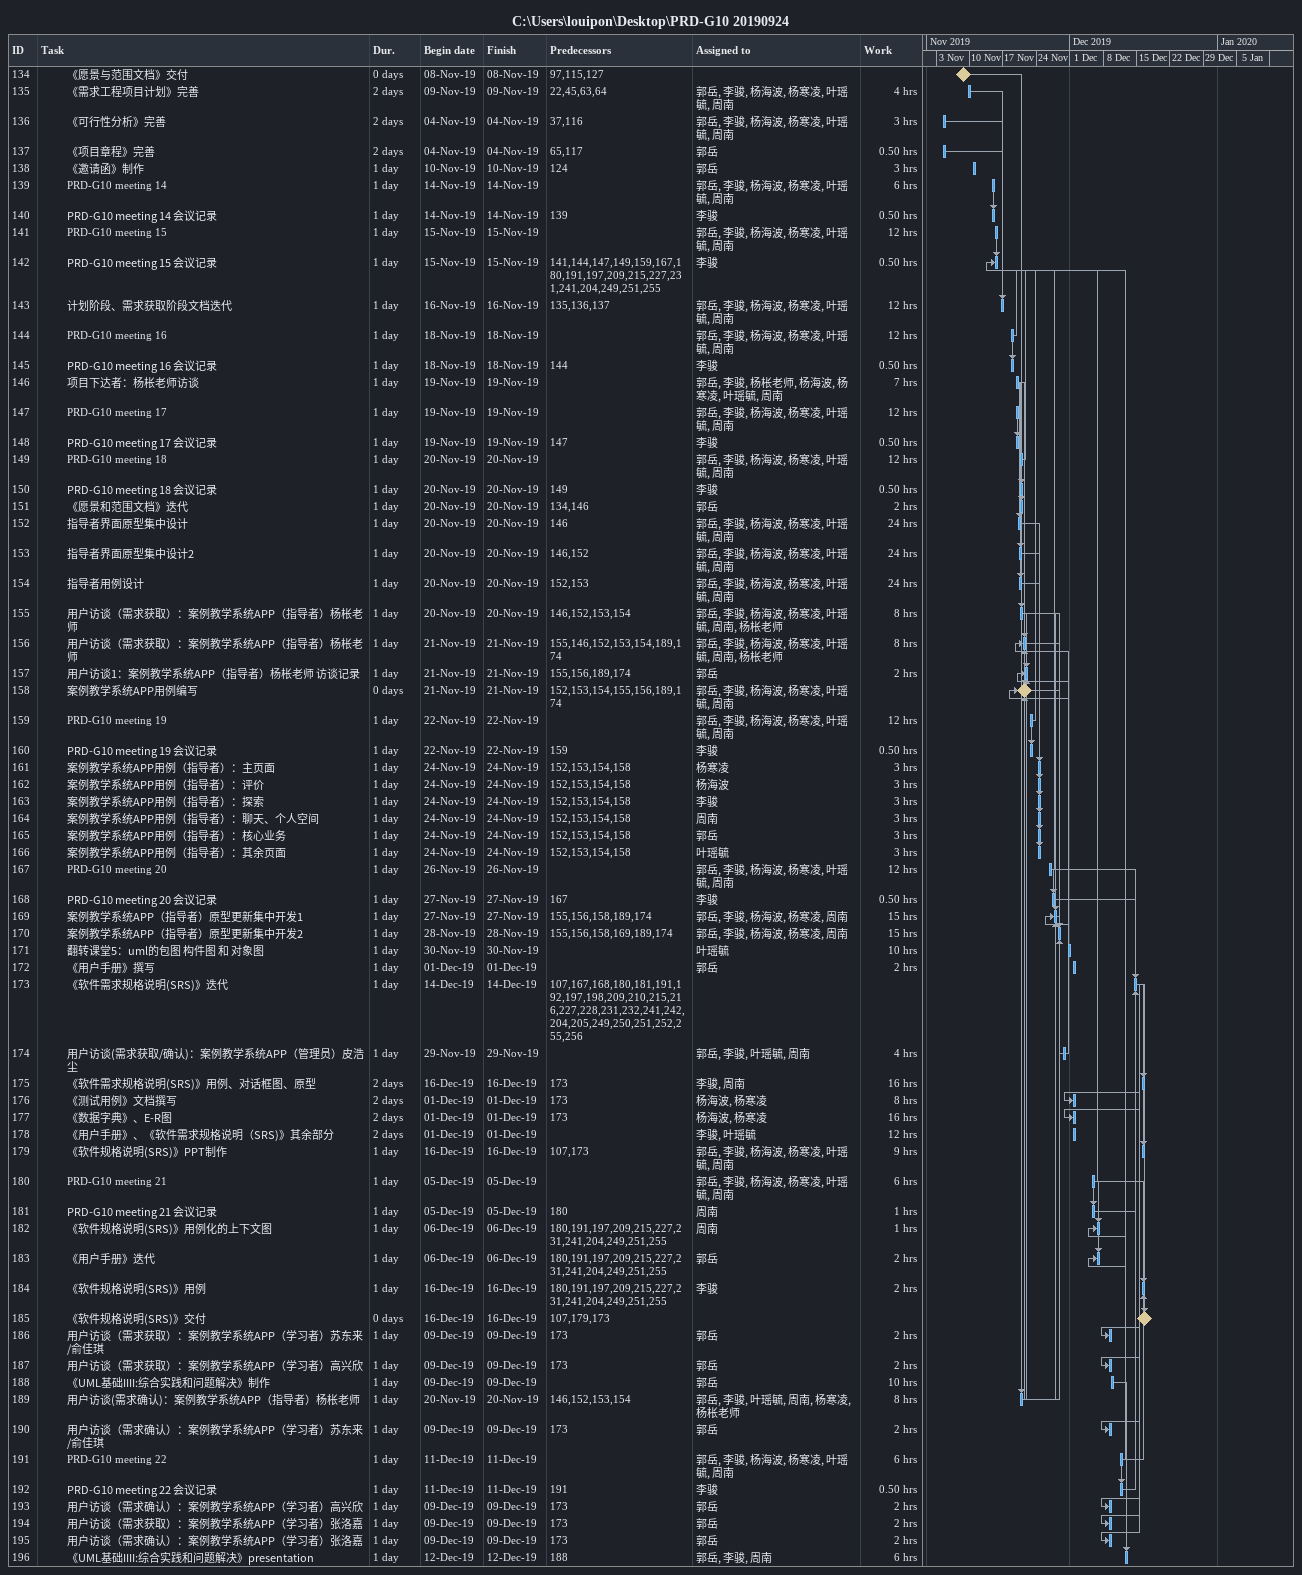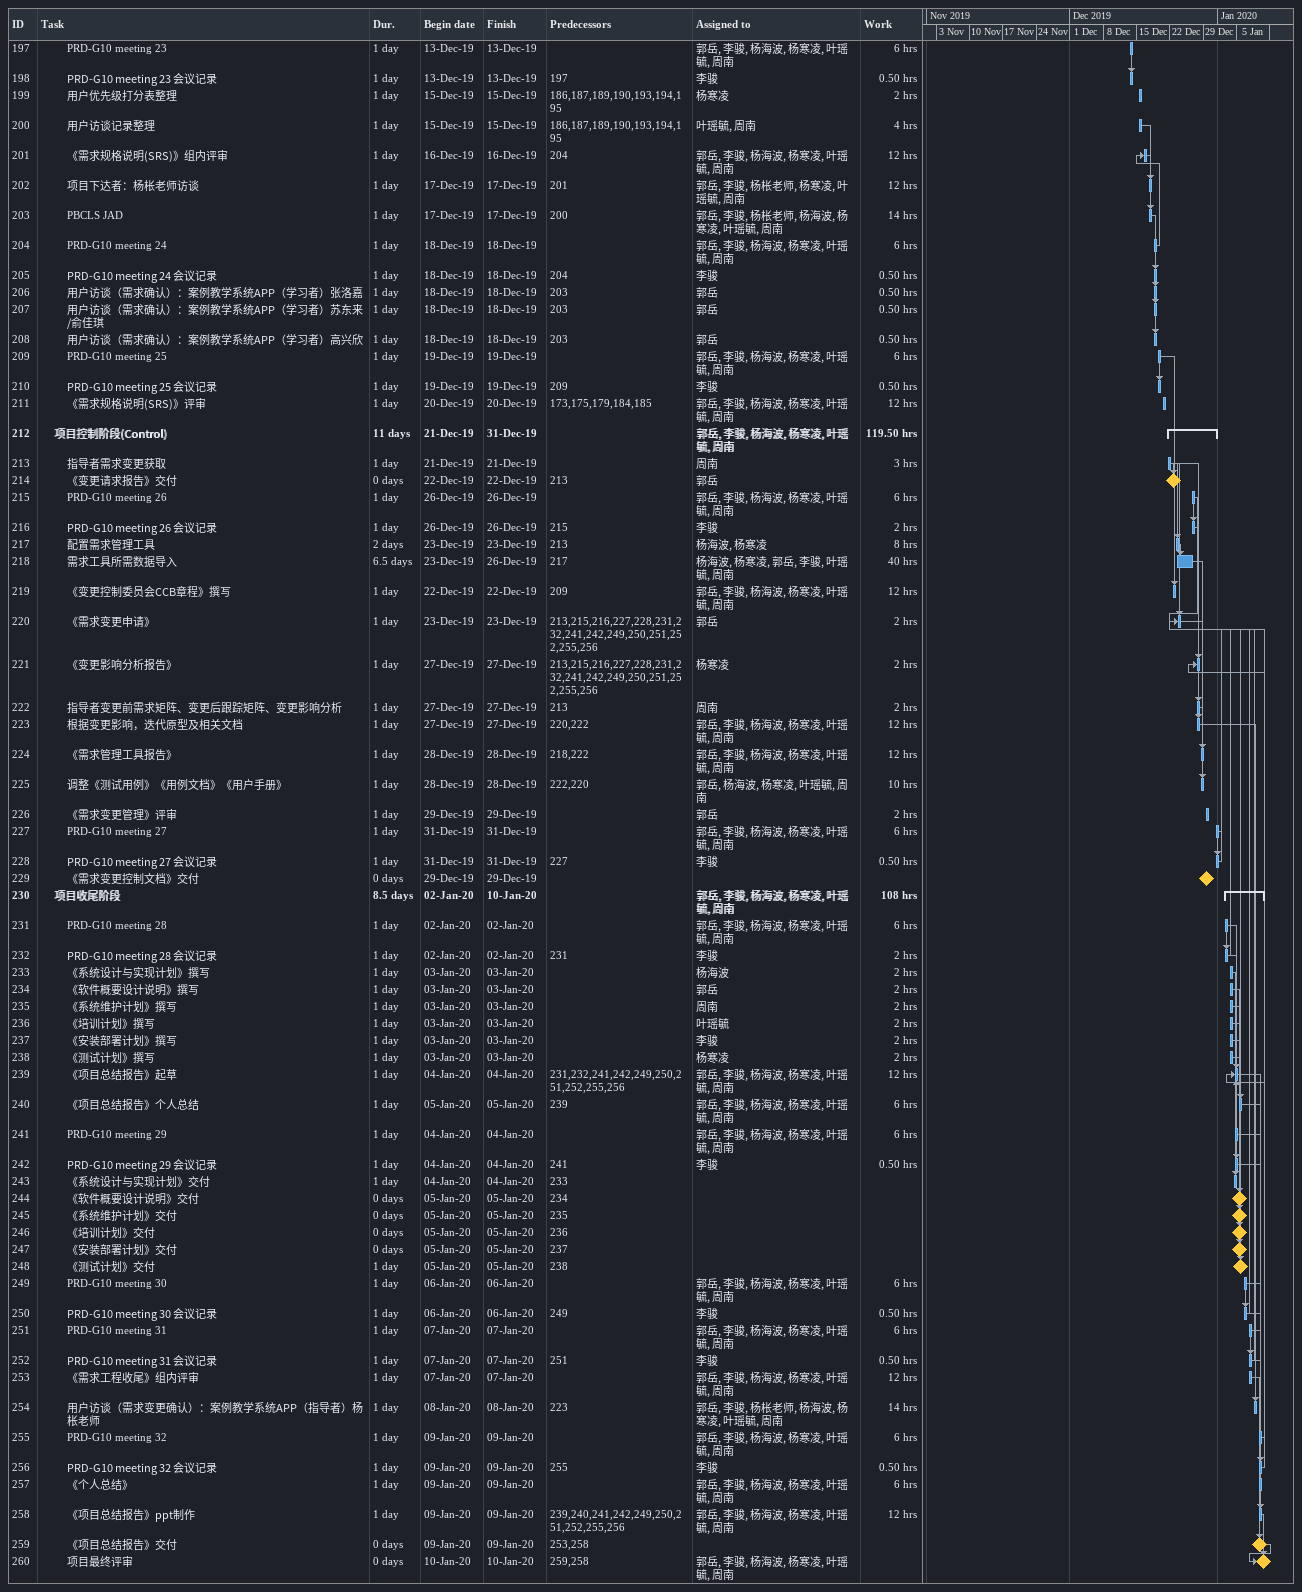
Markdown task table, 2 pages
C:\Users\louipon\Desktop\PRD-G10 20190924

| ID | Level | Task | Duration | Start | Finish | Predecessors | Resources | Work (h) |
|---|---|---|---|---|---|---|---|---|
| 134 | 3 | 《愿景与范围文档》交付 | 0d | 2019-11-08 | 2019-11-08 | 97, 115, 127 |  |  |
| 135 | 3 | 《需求工程项目计划》完善 | 2d | 2019-11-09 | 2019-11-09 | 22, 45, 63, 64 | 郭岳, 李骏, 杨海波, 杨寒凌, 叶瑶毓, 周南 | 4 |
| 136 | 3 | 《可行性分析》完善 | 2d | 2019-11-04 | 2019-11-04 | 37, 116 | 郭岳, 李骏, 杨海波, 杨寒凌, 叶瑶毓, 周南 | 3 |
| 137 | 3 | 《项目章程》完善 | 2d | 2019-11-04 | 2019-11-04 | 65, 117 | 郭岳 | 0.50 |
| 138 | 3 | 《邀请函》制作 | 1d | 2019-11-10 | 2019-11-10 | 124 | 郭岳 | 3 |
| 139 | 3 | PRD-G10 meeting 14 | 1d | 2019-11-14 | 2019-11-14 |  | 郭岳, 李骏, 杨海波, 杨寒凌, 叶瑶毓, 周南 | 6 |
| 140 | 3 | PRD-G10 meeting 14 会议记录 | 1d | 2019-11-14 | 2019-11-14 | 139 | 李骏 | 0.50 |
| 141 | 3 | PRD-G10 meeting 15 | 1d | 2019-11-15 | 2019-11-15 |  | 郭岳, 李骏, 杨海波, 杨寒凌, 叶瑶毓, 周南 | 12 |
| 142 | 3 | PRD-G10 meeting 15 会议记录 | 1d | 2019-11-15 | 2019-11-15 | 141, 144, 147, 149, 159, 167, 180, 191, 197, 209, 215, 227, 231, 241, 204, 249, 251, 255 | 李骏 | 0.50 |
| 143 | 3 | 计划阶段、需求获取阶段文档迭代 | 1d | 2019-11-16 | 2019-11-16 | 135, 136, 137 | 郭岳, 李骏, 杨海波, 杨寒凌, 叶瑶毓, 周南 | 12 |
| 144 | 3 | PRD-G10 meeting 16 | 1d | 2019-11-18 | 2019-11-18 |  | 郭岳, 李骏, 杨海波, 杨寒凌, 叶瑶毓, 周南 | 12 |
| 145 | 3 | PRD-G10 meeting 16 会议记录 | 1d | 2019-11-18 | 2019-11-18 | 144 | 李骏 | 0.50 |
| 146 | 3 | 项目下达者：杨枨老师访谈 | 1d | 2019-11-19 | 2019-11-19 |  | 郭岳, 李骏, 杨枨老师, 杨海波, 杨寒凌, 叶瑶毓, 周南 | 7 |
| 147 | 3 | PRD-G10 meeting 17 | 1d | 2019-11-19 | 2019-11-19 |  | 郭岳, 李骏, 杨海波, 杨寒凌, 叶瑶毓, 周南 | 12 |
| 148 | 3 | PRD-G10 meeting 17 会议记录 | 1d | 2019-11-19 | 2019-11-19 | 147 | 李骏 | 0.50 |
| 149 | 3 | PRD-G10 meeting 18 | 1d | 2019-11-20 | 2019-11-20 |  | 郭岳, 李骏, 杨海波, 杨寒凌, 叶瑶毓, 周南 | 12 |
| 150 | 3 | PRD-G10 meeting 18 会议记录 | 1d | 2019-11-20 | 2019-11-20 | 149 | 李骏 | 0.50 |
| 151 | 3 | 《愿景和范围文档》迭代 | 1d | 2019-11-20 | 2019-11-20 | 134, 146 | 郭岳 | 2 |
| 152 | 3 | 指导者界面原型集中设计 | 1d | 2019-11-20 | 2019-11-20 | 146 | 郭岳, 李骏, 杨海波, 杨寒凌, 叶瑶毓, 周南 | 24 |
| 153 | 3 | 指导者界面原型集中设计2 | 1d | 2019-11-20 | 2019-11-20 | 146, 152 | 郭岳, 李骏, 杨海波, 杨寒凌, 叶瑶毓, 周南 | 24 |
| 154 | 3 | 指导者用例设计 | 1d | 2019-11-20 | 2019-11-20 | 152, 153 | 郭岳, 李骏, 杨海波, 杨寒凌, 叶瑶毓, 周南 | 24 |
| 155 | 3 | 用户访谈（需求获取）：案例教学系统APP（指导者）杨枨老师 | 1d | 2019-11-20 | 2019-11-20 | 146, 152, 153, 154 | 郭岳, 李骏, 杨海波, 杨寒凌, 叶瑶毓, 周南, 杨枨老师 | 8 |
| 156 | 3 | 用户访谈（需求获取）：案例教学系统APP（指导者）杨枨老师 | 1d | 2019-11-21 | 2019-11-21 | 155, 146, 152, 153, 154, 189, 174 | 郭岳, 李骏, 杨海波, 杨寒凌, 叶瑶毓, 周南, 杨枨老师 | 8 |
| 157 | 3 | 用户访谈1：案例教学系统APP（指导者）杨枨老师 访谈记录 | 1d | 2019-11-21 | 2019-11-21 | 155, 156, 189, 174 | 郭岳 | 2 |
| 158 | 3 | 案例教学系统APP用例编写 | 0d | 2019-11-21 | 2019-11-21 | 152, 153, 154, 155, 156, 189, 174 | 郭岳, 李骏, 杨海波, 杨寒凌, 叶瑶毓, 周南 |  |
| 159 | 3 | PRD-G10 meeting 19 | 1d | 2019-11-22 | 2019-11-22 |  | 郭岳, 李骏, 杨海波, 杨寒凌, 叶瑶毓, 周南 | 12 |
| 160 | 3 | PRD-G10 meeting 19 会议记录 | 1d | 2019-11-22 | 2019-11-22 | 159 | 李骏 | 0.50 |
| 161 | 3 | 案例教学系统APP用例（指导者）：主页面 | 1d | 2019-11-24 | 2019-11-24 | 152, 153, 154, 158 | 杨寒凌 | 3 |
| 162 | 3 | 案例教学系统APP用例（指导者）：评价 | 1d | 2019-11-24 | 2019-11-24 | 152, 153, 154, 158 | 杨海波 | 3 |
| 163 | 3 | 案例教学系统APP用例（指导者）：探索 | 1d | 2019-11-24 | 2019-11-24 | 152, 153, 154, 158 | 李骏 | 3 |
| 164 | 3 | 案例教学系统APP用例（指导者）：聊天、个人空间 | 1d | 2019-11-24 | 2019-11-24 | 152, 153, 154, 158 | 周南 | 3 |
| 165 | 3 | 案例教学系统APP用例（指导者）：核心业务 | 1d | 2019-11-24 | 2019-11-24 | 152, 153, 154, 158 | 郭岳 | 3 |
| 166 | 3 | 案例教学系统APP用例（指导者）：其余页面 | 1d | 2019-11-24 | 2019-11-24 | 152, 153, 154, 158 | 叶瑶毓 | 3 |
| 167 | 3 | PRD-G10 meeting 20 | 1d | 2019-11-26 | 2019-11-26 |  | 郭岳, 李骏, 杨海波, 杨寒凌, 叶瑶毓, 周南 | 12 |
| 168 | 3 | PRD-G10 meeting 20 会议记录 | 1d | 2019-11-27 | 2019-11-27 | 167 | 李骏 | 0.50 |
| 169 | 3 | 案例教学系统APP（指导者）原型更新集中开发1 | 1d | 2019-11-27 | 2019-11-27 | 155, 156, 158, 189, 174 | 郭岳, 李骏, 杨海波, 杨寒凌, 周南 | 15 |
| 170 | 3 | 案例教学系统APP（指导者）原型更新集中开发2 | 1d | 2019-11-28 | 2019-11-28 | 155, 156, 158, 169, 189, 174 | 郭岳, 李骏, 杨海波, 杨寒凌, 周南 | 15 |
| 171 | 3 | 翻转课堂5：uml的包图 构件图 和 对象图 | 1d | 2019-11-30 | 2019-11-30 |  | 叶瑶毓 | 10 |
| 172 | 3 | 《用户手册》撰写 | 1d | 2019-12-01 | 2019-12-01 |  | 郭岳 | 2 |
| 173 | 3 | 《软件需求规格说明(SRS)》迭代 | 1d | 2019-12-14 | 2019-12-14 | 107, 167, 168, 180, 181, 191, 192, 197, 198, 209, 210, 215, 216, 227, 228, 231, 232, 241, 242, 204, 205, 249, 250, 251, 252, 255, 256 |  |  |
| 174 | 3 | 用户访谈(需求获取/确认)：案例教学系统APP（管理员）皮浩尘 | 1d | 2019-11-29 | 2019-11-29 |  | 郭岳, 李骏, 叶瑶毓, 周南 | 4 |
| 175 | 3 | 《软件需求规格说明(SRS)》用例、对话框图、原型 | 2d | 2019-12-16 | 2019-12-16 | 173 | 李骏, 周南 | 16 |
| 176 | 3 | 《测试用例》文档撰写 | 2d | 2019-12-01 | 2019-12-01 | 173 | 杨海波, 杨寒凌 | 8 |
| 177 | 3 | 《数据字典》、E-R图 | 2d | 2019-12-01 | 2019-12-01 | 173 | 杨海波, 杨寒凌 | 16 |
| 178 | 3 | 《用户手册》、《软件需求规格说明（SRS)》其余部分 | 2d | 2019-12-01 | 2019-12-01 |  | 李骏, 叶瑶毓 | 12 |
| 179 | 3 | 《软件规格说明(SRS)》PPT制作 | 1d | 2019-12-16 | 2019-12-16 | 107, 173 | 郭岳, 李骏, 杨海波, 杨寒凌, 叶瑶毓, 周南 | 9 |
| 180 | 3 | PRD-G10 meeting 21 | 1d | 2019-12-05 | 2019-12-05 |  | 郭岳, 李骏, 杨海波, 杨寒凌, 叶瑶毓, 周南 | 6 |
| 181 | 3 | PRD-G10 meeting 21 会议记录 | 1d | 2019-12-05 | 2019-12-05 | 180 | 周南 | 1 |
| 182 | 3 | 《软件规格说明(SRS)》用例化的上下文图 | 1d | 2019-12-06 | 2019-12-06 | 180, 191, 197, 209, 215, 227, 231, 241, 204, 249, 251, 255 | 周南 | 1 |
| 183 | 3 | 《用户手册》迭代 | 1d | 2019-12-06 | 2019-12-06 | 180, 191, 197, 209, 215, 227, 231, 241, 204, 249, 251, 255 | 郭岳 | 2 |
| 184 | 3 | 《软件规格说明(SRS)》用例 | 1d | 2019-12-16 | 2019-12-16 | 180, 191, 197, 209, 215, 227, 231, 241, 204, 249, 251, 255 | 李骏 | 2 |
| 185 | 3 | 《软件规格说明(SRS)》交付 | 0d | 2019-12-16 | 2019-12-16 | 107, 179, 173 |  |  |
| 186 | 3 | 用户访谈（需求获取）：案例教学系统APP（学习者）苏东来/俞佳琪 | 1d | 2019-12-09 | 2019-12-09 | 173 | 郭岳 | 2 |
| 187 | 3 | 用户访谈（需求获取）：案例教学系统APP（学习者）高兴欣 | 1d | 2019-12-09 | 2019-12-09 | 173 | 郭岳 | 2 |
| 188 | 3 | 《UML基础IIII:综合实践和问题解决》制作 | 1d | 2019-12-09 | 2019-12-09 |  | 郭岳 | 10 |
| 189 | 3 | 用户访谈(需求确认)：案例教学系统APP（指导者）杨枨老师 | 1d | 2019-11-20 | 2019-11-20 | 146, 152, 153, 154 | 郭岳, 李骏, 叶瑶毓, 周南, 杨寒凌, 杨枨老师 | 8 |
| 190 | 3 | 用户访谈（需求确认）：案例教学系统APP（学习者）苏东来/俞佳琪 | 1d | 2019-12-09 | 2019-12-09 | 173 | 郭岳 | 2 |
| 191 | 3 | PRD-G10 meeting 22 | 1d | 2019-12-11 | 2019-12-11 |  | 郭岳, 李骏, 杨海波, 杨寒凌, 叶瑶毓, 周南 | 6 |
| 192 | 3 | PRD-G10 meeting 22 会议记录 | 1d | 2019-12-11 | 2019-12-11 | 191 | 李骏 | 0.50 |
| 193 | 3 | 用户访谈（需求确认）：案例教学系统APP（学习者）高兴欣 | 1d | 2019-12-09 | 2019-12-09 | 173 | 郭岳 | 2 |
| 194 | 3 | 用户访谈（需求获取）：案例教学系统APP（学习者）张洛嘉 | 1d | 2019-12-09 | 2019-12-09 | 173 | 郭岳 | 2 |
| 195 | 3 | 用户访谈（需求确认）：案例教学系统APP（学习者）张洛嘉 | 1d | 2019-12-09 | 2019-12-09 | 173 | 郭岳 | 2 |
| 196 | 3 | 《UML基础IIII:综合实践和问题解决》presentation | 1d | 2019-12-12 | 2019-12-12 | 188 | 郭岳, 李骏, 周南 | 6 |
| 197 | 3 | PRD-G10 meeting 23 | 1d | 2019-12-13 | 2019-12-13 |  | 郭岳, 李骏, 杨海波, 杨寒凌, 叶瑶毓, 周南 | 6 |
| 198 | 3 | PRD-G10 meeting 23 会议记录 | 1d | 2019-12-13 | 2019-12-13 | 197 | 李骏 | 0.50 |
| 199 | 3 | 用户优先级打分表整理 | 1d | 2019-12-15 | 2019-12-15 | 186, 187, 189, 190, 193, 194, 195 | 杨寒凌 | 2 |
| 200 | 3 | 用户访谈记录整理 | 1d | 2019-12-15 | 2019-12-15 | 186, 187, 189, 190, 193, 194, 195 | 叶瑶毓, 周南 | 4 |
| 201 | 3 | 《需求规格说明(SRS)》组内评审 | 1d | 2019-12-16 | 2019-12-16 | 204 | 郭岳, 李骏, 杨海波, 杨寒凌, 叶瑶毓, 周南 | 12 |
| 202 | 3 | 项目下达者：杨枨老师访谈 | 1d | 2019-12-17 | 2019-12-17 | 201 | 郭岳, 李骏, 杨枨老师, 杨寒凌, 叶瑶毓, 周南 | 12 |
| 203 | 3 | PBCLS JAD | 1d | 2019-12-17 | 2019-12-17 | 200 | 郭岳, 李骏, 杨枨老师, 杨海波, 杨寒凌, 叶瑶毓, 周南 | 14 |
| 204 | 3 | PRD-G10 meeting 24 | 1d | 2019-12-18 | 2019-12-18 |  | 郭岳, 李骏, 杨海波, 杨寒凌, 叶瑶毓, 周南 | 6 |
| 205 | 3 | PRD-G10 meeting 24 会议记录 | 1d | 2019-12-18 | 2019-12-18 | 204 | 李骏 | 0.50 |
| 206 | 3 | 用户访谈（需求确认）：案例教学系统APP（学习者）张洛嘉 | 1d | 2019-12-18 | 2019-12-18 | 203 | 郭岳 | 0.50 |
| 207 | 3 | 用户访谈（需求确认）：案例教学系统APP（学习者）苏东来/俞佳琪 | 1d | 2019-12-18 | 2019-12-18 | 203 | 郭岳 | 0.50 |
| 208 | 3 | 用户访谈（需求确认）：案例教学系统APP（学习者）高兴欣 | 1d | 2019-12-18 | 2019-12-18 | 203 | 郭岳 | 0.50 |
| 209 | 3 | PRD-G10 meeting 25 | 1d | 2019-12-19 | 2019-12-19 |  | 郭岳, 李骏, 杨海波, 杨寒凌, 叶瑶毓, 周南 | 6 |
| 210 | 3 | PRD-G10 meeting 25 会议记录 | 1d | 2019-12-19 | 2019-12-19 | 209 | 李骏 | 0.50 |
| 211 | 3 | 《需求规格说明(SRS)》评审 | 1d | 2019-12-20 | 2019-12-20 | 173, 175, 179, 184, 185 | 郭岳, 李骏, 杨海波, 杨寒凌, 叶瑶毓, 周南 | 12 |
| 212 | 2 | **项目控制阶段(Control)** | 11d | 2019-12-21 | 2019-12-31 |  | 郭岳, 李骏, 杨海波, 杨寒凌, 叶瑶毓, 周南 | 119.50 |
| 213 | 3 | 指导者需求变更获取 | 1d | 2019-12-21 | 2019-12-21 |  | 周南 | 3 |
| 214 | 3 | 《变更请求报告》交付 | 0d | 2019-12-22 | 2019-12-22 | 213 | 郭岳 |  |
| 215 | 3 | PRD-G10 meeting 26 | 1d | 2019-12-26 | 2019-12-26 |  | 郭岳, 李骏, 杨海波, 杨寒凌, 叶瑶毓, 周南 | 6 |
| 216 | 3 | PRD-G10 meeting 26 会议记录 | 1d | 2019-12-26 | 2019-12-26 | 215 | 李骏 | 2 |
| 217 | 3 | 配置需求管理工具 | 2d | 2019-12-23 | 2019-12-23 | 213 | 杨海波, 杨寒凌 | 8 |
| 218 | 3 | 需求工具所需数据导入 | 6.5d | 2019-12-23 | 2019-12-26 | 217 | 杨海波, 杨寒凌, 郭岳, 李骏, 叶瑶毓, 周南 | 40 |
| 219 | 3 | 《变更控制委员会CCB章程》撰写 | 1d | 2019-12-22 | 2019-12-22 | 209 | 郭岳, 李骏, 杨海波, 杨寒凌, 叶瑶毓, 周南 | 12 |
| 220 | 3 | 《需求变更申请》 | 1d | 2019-12-23 | 2019-12-23 | 213, 215, 216, 227, 228, 231, 232, 241, 242, 249, 250, 251, 252, 255, 256 | 郭岳 | 2 |
| 221 | 3 | 《变更影响分析报告》 | 1d | 2019-12-27 | 2019-12-27 | 213, 215, 216, 227, 228, 231, 232, 241, 242, 249, 250, 251, 252, 255, 256 | 杨寒凌 | 2 |
| 222 | 3 | 指导者变更前需求矩阵、变更后跟踪矩阵、变更影响分析 | 1d | 2019-12-27 | 2019-12-27 | 213 | 周南 | 2 |
| 223 | 3 | 根据变更影响，迭代原型及相关文档 | 1d | 2019-12-27 | 2019-12-27 | 220, 222 | 郭岳, 李骏, 杨海波, 杨寒凌, 叶瑶毓, 周南 | 12 |
| 224 | 3 | 《需求管理工具报告》 | 1d | 2019-12-28 | 2019-12-28 | 218, 222 | 郭岳, 李骏, 杨海波, 杨寒凌, 叶瑶毓, 周南 | 12 |
| 225 | 3 | 调整《测试用例》《用例文档》《用户手册》 | 1d | 2019-12-28 | 2019-12-28 | 222, 220 | 郭岳, 杨海波, 杨寒凌, 叶瑶毓, 周南 | 10 |
| 226 | 3 | 《需求变更管理》评审 | 1d | 2019-12-29 | 2019-12-29 |  | 郭岳 | 2 |
| 227 | 3 | PRD-G10 meeting 27 | 1d | 2019-12-31 | 2019-12-31 |  | 郭岳, 李骏, 杨海波, 杨寒凌, 叶瑶毓, 周南 | 6 |
| 228 | 3 | PRD-G10 meeting 27 会议记录 | 1d | 2019-12-31 | 2019-12-31 | 227 | 李骏 | 0.50 |
| 229 | 3 | 《需求变更控制文档》交付 | 0d | 2019-12-29 | 2019-12-29 |  |  |  |
| 230 | 2 | **项目收尾阶段** | 8.5d | 2020-01-02 | 2020-01-10 |  | 郭岳, 李骏, 杨海波, 杨寒凌, 叶瑶毓, 周南 | 108 |
| 231 | 3 | PRD-G10 meeting 28 | 1d | 2020-01-02 | 2020-01-02 |  | 郭岳, 李骏, 杨海波, 杨寒凌, 叶瑶毓, 周南 | 6 |
| 232 | 3 | PRD-G10 meeting 28 会议记录 | 1d | 2020-01-02 | 2020-01-02 | 231 | 李骏 | 2 |
| 233 | 3 | 《系统设计与实现计划》撰写 | 1d | 2020-01-03 | 2020-01-03 |  | 杨海波 | 2 |
| 234 | 3 | 《软件概要设计说明》撰写 | 1d | 2020-01-03 | 2020-01-03 |  | 郭岳 | 2 |
| 235 | 3 | 《系统维护计划》撰写 | 1d | 2020-01-03 | 2020-01-03 |  | 周南 | 2 |
| 236 | 3 | 《培训计划》撰写 | 1d | 2020-01-03 | 2020-01-03 |  | 叶瑶毓 | 2 |
| 237 | 3 | 《安装部署计划》撰写 | 1d | 2020-01-03 | 2020-01-03 |  | 李骏 | 2 |
| 238 | 3 | 《测试计划》撰写 | 1d | 2020-01-03 | 2020-01-03 |  | 杨寒凌 | 2 |
| 239 | 3 | 《项目总结报告》起草 | 1d | 2020-01-04 | 2020-01-04 | 231, 232, 241, 242, 249, 250, 251, 252, 255, 256 | 郭岳, 李骏, 杨海波, 杨寒凌, 叶瑶毓, 周南 | 12 |
| 240 | 3 | 《项目总结报告》个人总结 | 1d | 2020-01-05 | 2020-01-05 | 239 | 郭岳, 李骏, 杨海波, 杨寒凌, 叶瑶毓, 周南 | 6 |
| 241 | 3 | PRD-G10 meeting 29 | 1d | 2020-01-04 | 2020-01-04 |  | 郭岳, 李骏, 杨海波, 杨寒凌, 叶瑶毓, 周南 | 6 |
| 242 | 3 | PRD-G10 meeting 29 会议记录 | 1d | 2020-01-04 | 2020-01-04 | 241 | 李骏 | 0.50 |
| 243 | 3 | 《系统设计与实现计划》交付 | 1d | 2020-01-04 | 2020-01-04 | 233 |  |  |
| 244 | 3 | 《软件概要设计说明》交付 | 0d | 2020-01-05 | 2020-01-05 | 234 |  |  |
| 245 | 3 | 《系统维护计划》交付 | 0d | 2020-01-05 | 2020-01-05 | 235 |  |  |
| 246 | 3 | 《培训计划》交付 | 0d | 2020-01-05 | 2020-01-05 | 236 |  |  |
| 247 | 3 | 《安装部署计划》交付 | 0d | 2020-01-05 | 2020-01-05 | 237 |  |  |
| 248 | 3 | 《测试计划》交付 | 1d | 2020-01-05 | 2020-01-05 | 238 |  |  |
| 249 | 3 | PRD-G10 meeting 30 | 1d | 2020-01-06 | 2020-01-06 |  | 郭岳, 李骏, 杨海波, 杨寒凌, 叶瑶毓, 周南 | 6 |
| 250 | 3 | PRD-G10 meeting 30 会议记录 | 1d | 2020-01-06 | 2020-01-06 | 249 | 李骏 | 0.50 |
| 251 | 3 | PRD-G10 meeting 31 | 1d | 2020-01-07 | 2020-01-07 |  | 郭岳, 李骏, 杨海波, 杨寒凌, 叶瑶毓, 周南 | 6 |
| 252 | 3 | PRD-G10 meeting 31 会议记录 | 1d | 2020-01-07 | 2020-01-07 | 251 | 李骏 | 0.50 |
| 253 | 3 | 《需求工程收尾》组内评审 | 1d | 2020-01-07 | 2020-01-07 |  | 郭岳, 李骏, 杨海波, 杨寒凌, 叶瑶毓, 周南 | 12 |
| 254 | 3 | 用户访谈（需求变更确认）：案例教学系统APP（指导者）杨枨老师 | 1d | 2020-01-08 | 2020-01-08 | 223 | 郭岳, 李骏, 杨枨老师, 杨海波, 杨寒凌, 叶瑶毓, 周南 | 14 |
| 255 | 3 | PRD-G10 meeting 32 | 1d | 2020-01-09 | 2020-01-09 |  | 郭岳, 李骏, 杨海波, 杨寒凌, 叶瑶毓, 周南 | 6 |
| 256 | 3 | PRD-G10 meeting 32 会议记录 | 1d | 2020-01-09 | 2020-01-09 | 255 | 李骏 | 0.50 |
| 257 | 3 | 《个人总结》 | 1d | 2020-01-09 | 2020-01-09 |  | 郭岳, 李骏, 杨海波, 杨寒凌, 叶瑶毓, 周南 | 6 |
| 258 | 3 | 《项目总结报告》ppt制作 | 1d | 2020-01-09 | 2020-01-09 | 239, 240, 241, 242, 249, 250, 251, 252, 255, 256 | 郭岳, 李骏, 杨海波, 杨寒凌, 叶瑶毓, 周南 | 12 |
| 259 | 3 | 《项目总结报告》交付 | 0d | 2020-01-09 | 2020-01-09 | 253, 258 |  |  |
| 260 | 3 | 项目最终评审 | 0d | 2020-01-10 | 2020-01-10 | 259, 258 | 郭岳, 李骏, 杨海波, 杨寒凌, 叶瑶毓, 周南 |  |
